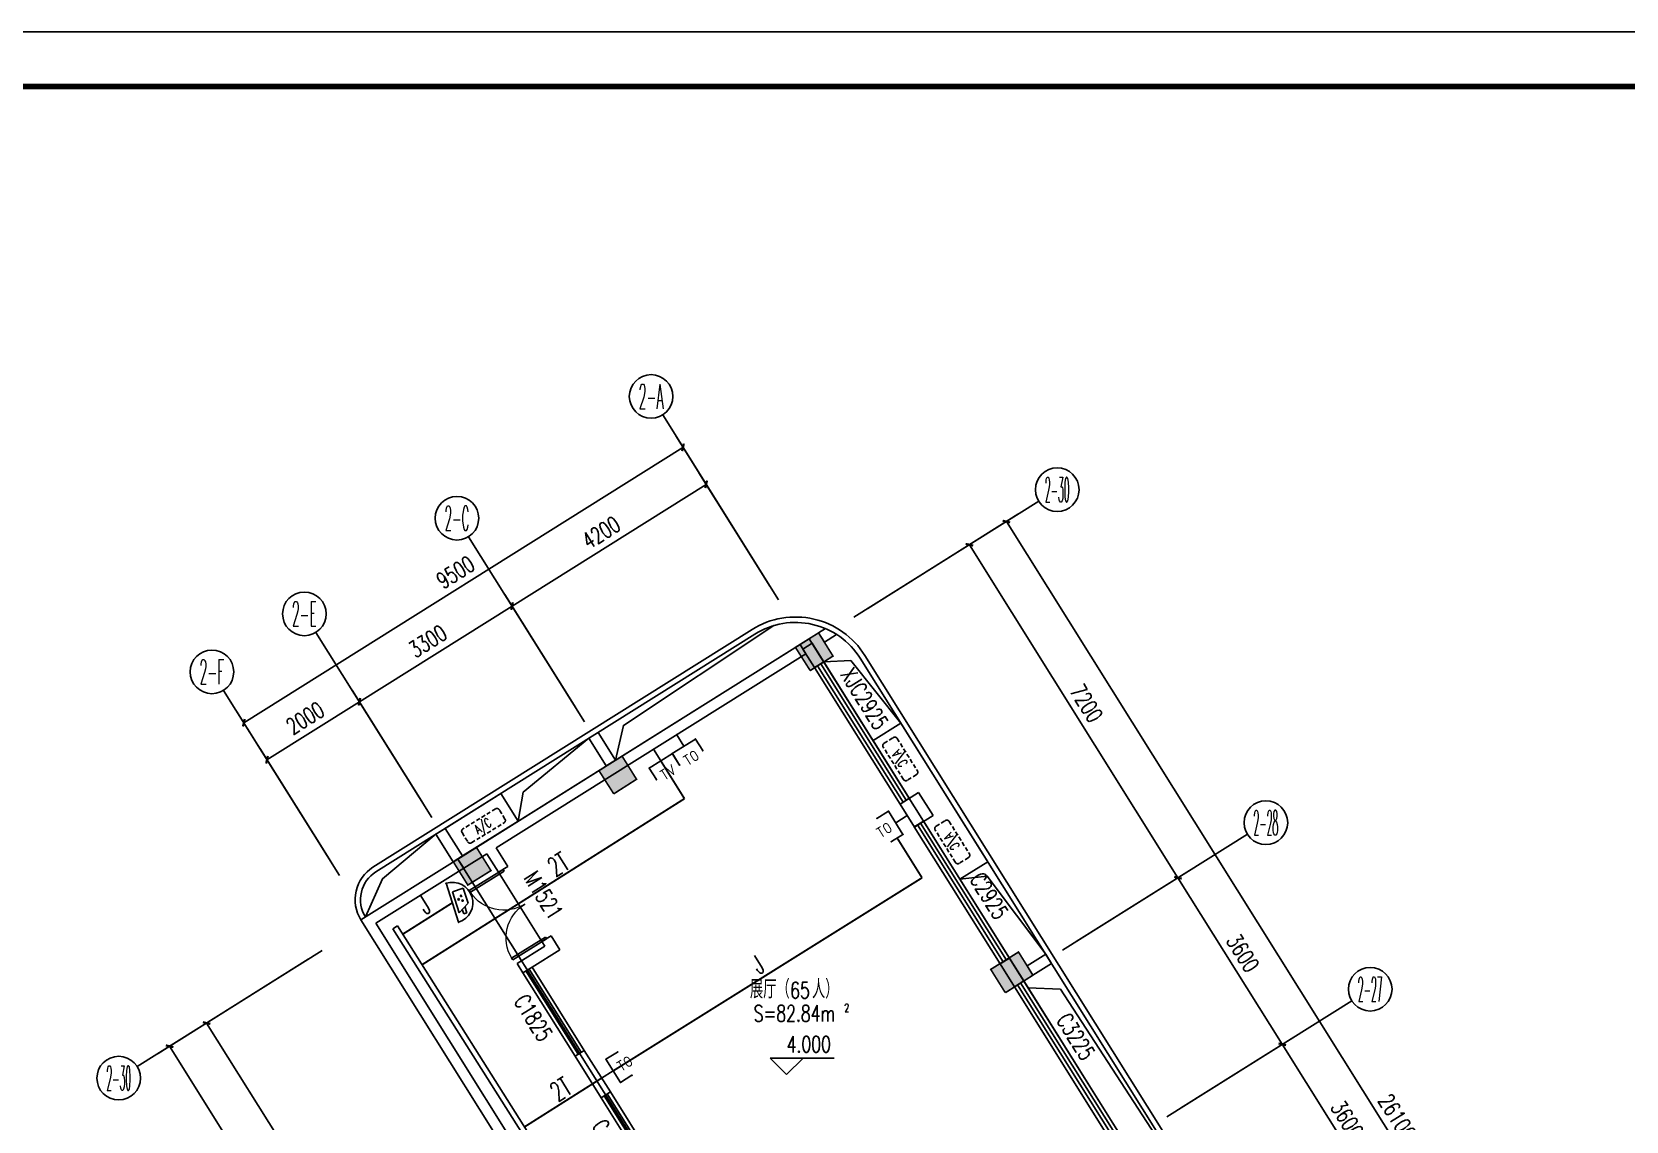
# Model space of a CAD drawing. Extents: x -9422388 to 15610651, y -1992469 to 953794.
# Drawn here: x -2832673 to -2803453, y -340952 to -320998 of the extents above; entities that cross this region are included whole.
import ezdxf
from ezdxf.enums import TextEntityAlignment as Align

# ---------------------------------------------------------------- set-up
doc = ezdxf.new("R2010")
doc.units = 0
doc.header["$LTSCALE"] = 1000
doc.linetypes.add('( Hidden )', pattern=[0.375, 0.25, -0.125])
for name, color, linetype in [('A-FLOR-HVAC', 4, 'Continuous'), ('AXIS_TEXT', 7, 'Continuous'), ('C-KZ', 2, 'Continuous'), ('C-Z-HATCH', 253, 'Continuous'), ('CABLETRAY_PDS', 5, 'Continuous'), ('EQUIP-安防', 3, 'Continuous'), ('EQUIP-通讯', 3, 'Continuous'), ('PUB_TITLE', 4, 'Continuous'), ('TEL_TEXT', 7, 'Continuous'), ('WINDOW_TEXT', 7, 'Continuous'), ('WIRE-通讯', 4, 'Continuous')]:
    doc.layers.add(name, color=color, linetype=linetype)
doc.styles.add('_TCH_AXIS', font='COMPLEX', dxfattribs={"bigfont": 'GBCBIG'})
doc.styles.add('_TCH_DIM', font='SIMPLEX', dxfattribs={"bigfont": 'GBCBIG'})
doc.styles.add('_TCH_DIM_T3', font='SIMPLEX', dxfattribs={"width": 0.705882, "bigfont": 'GBCBIG'})
doc.styles.add('_TCH_WINDOW', font='SIMPLEX', dxfattribs={"height": 3.5, "bigfont": 'GBCBIG'})
doc.styles.add('_TEL_ATTDEF', font='GBENOR', dxfattribs={"width": 0.8, "height": 3, "bigfont": 'GBCBIG'})
doc.styles.add('_TEL_DIM', font='SIMPLEX', dxfattribs={"width": 0.8, "height": 3.5, "bigfont": 'HZTXT'})
doc.styles.add('COMPLEX', font='COMPLEX')
doc.dimstyles.new('_TCH_ARCH&&100', dxfattribs={"dimtxt": 297.5, "dimasz": 100, "dimexe": 250, "dimexo": 300, "dimgap": 126.25, "dimtad": 1, "dimdec": 0, "dimzin": 0, "dimdsep": 46, "dimtxsty": '_TCH_DIM_T3', "dimblk": 'ARCHTICK', "dimcen": 0.09, "dimclrt": 7, "dimazin": 2, "dimtfac": 1, "dimtdec": 0, "dimtix": 1, "dimtmove": 2, "dimatfit": 3, "dimfxl": 0, "dimtolj": 1, "dimtzin": 0, "dimarcsym": 0})

# ---------------------------------------------------------------- blocks, each defined once
blk = doc.blocks.new('KTWJ1')
at = {"layer": 'A-FLOR-HVAC', "color": 0, "linetype": '( Hidden )', "ltscale": 0.3}
blk.add_lwpolyline([(152982, -14209, 0.414214), (153032, -14259), (153732, -14259, 0.414214), (153782, -14209), (153782, -14009, 0.414214), (153732, -13959), (153032, -13959, 0.414214), (152982, -14009)], format="xyb", close=True, dxfattribs=at)
at = {"layer": 'A-FLOR-HVAC', "color": 0, "style": '_TCH_WINDOW', "width": 0.705882}
blk.add_text('A/C', height=170, dxfattribs=at).set_placement((153214, -14188))
blk = doc.blocks.new('宿舍楼柱网1')
at = {"layer": 'C-Z-HATCH'}
h = blk.add_hatch(color=0, dxfattribs=at)
h.dxf.hatch_style = 1
h.paths.add_polyline_path([(645860, 167538), (646284, 167803), (646019, 168227), (645595, 167962)])
h = blk.add_hatch(color=0, dxfattribs=at)
h.dxf.hatch_style = 1
edge = h.paths.add_edge_path()
edge.add_line((642259, 165280), (642680, 165549))
edge.add_line((642680, 165549), (642415, 165973))
edge.add_line((642415, 165973), (641991, 165708))
edge.add_line((641991, 165708), (642262, 165283))
h = blk.add_hatch(color=0, dxfattribs=at)
h.dxf.hatch_style = 1
h.paths.add_polyline_path([(642259, 165280), (642683, 165545), (642418, 165969), (641994, 165704)])
h = blk.add_hatch(color=0, dxfattribs=at)
h.dxf.hatch_style = 1
h.paths.add_polyline_path([(639588, 163611), (640012, 163876), (639747, 164300), (639323, 164035)])
h = blk.add_hatch(color=0, dxfattribs=at)
h.dxf.hatch_style = 1
h.paths.add_polyline_path([(649437, 161642), (649946, 161960), (649681, 162384), (649172, 162066)])
at = {"layer": 'C-KZ', "color": 0, "const_width": 30}
for points in [[(645860, 167538), (646281, 167806), (646016, 168231), (645592, 167966), (645863, 167540)], [(642259, 165280), (642680, 165549), (642415, 165973), (641991, 165708), (642262, 165283)], [(639588, 163611), (640012, 163876), (639747, 164300), (639323, 164035), (639588, 163611)], [(649440, 161638), (649946, 161960), (649681, 162384), (649172, 162066), (649437, 161642)]]:
    blk.add_lwpolyline(points, dxfattribs=at)
blk = doc.blocks.new('$TCHSYS$WIN2D')
at = {"color": 0}
for p, q in [((-0.5, 0.5), (0.5, 0.5)), ((-0.5, 0.5), (-0.5, -0.5)), ((0.5, 0.5), (0.5, -0.5)), ((0.5, 0.1667), (-0.5, 0.1667)), ((0.5, -0.1667), (-0.5, -0.1667)), ((-0.5, -0.5), (0.5, -0.5))]:
    blk.add_line(p, q, dxfattribs=at)
blk = doc.blocks.new('_ArchTick')
at = {"color": 0, "linetype": 'ByBlock', "const_width": 0.4}
blk.add_lwpolyline([(-0.5, -0.5), (0.5, 0.5)], dxfattribs=at)
blk = doc.blocks.new('*D2866')
at = {"color": 0, "lineweight": -2, "transparency": 16777216}
for p, q in [((1531417, -166831), (1529691, -164077)), ((1521774, -169334), (1529823, -164289)), ((1523367, -171876), (1521641, -169122))]:
    blk.add_line(p, q, dxfattribs=at)
at = {"layer": 'Defpoints', "color": 0, "transparency": 16777216}
for p in [(1529823, -164289), (1531576, -167085), (1523526, -172130)]:
    blk.add_point(p, dxfattribs=at)
at = {"color": 0, "lineweight": -2, "transparency": 16777216, "xscale": 100, "yscale": 100, "zscale": 100}
for p, rotation in [((1529823, -164289), 32.07829767622253), ((1521774, -169334), 212.0782976762225)]:
    blk.add_blockref('_ArchTick', p, dxfattribs=dict(at, rotation=rotation))
at = {"color": 7, "transparency": 16777216, "insert": (1525653, -166578), "char_height": 297.5, "attachment_point": 5, "rotation": 32.0783, "style": '_TCH_DIM_T3'}
blk.add_mtext('\\A1;9500', dxfattribs=at)
blk = doc.blocks.new('*D2867')
at = {"color": 0, "lineweight": -2, "transparency": 16777216}
for p, q in [((1525062, -170814), (1523761, -168738)), ((1522199, -170012), (1523893, -168950)), ((1523367, -171876), (1522066, -169800))]:
    blk.add_line(p, q, dxfattribs=at)
at = {"layer": 'Defpoints', "color": 0, "transparency": 16777216}
for p in [(1523893, -168950), (1525221, -171068), (1523526, -172130)]:
    blk.add_point(p, dxfattribs=at)
at = {"color": 0, "lineweight": -2, "transparency": 16777216, "xscale": 100, "yscale": 100, "zscale": 100}
for p, rotation in [((1523893, -168950), 32.07829767622228), ((1522199, -170012), 212.0782976762223)]:
    blk.add_blockref('_ArchTick', p, dxfattribs=dict(at, rotation=rotation))
at = {"color": 7, "transparency": 16777216, "insert": (1522900, -169248), "char_height": 297.5, "attachment_point": 5, "rotation": 32.0783, "style": '_TCH_DIM_T3'}
blk.add_mtext('\\A1;2000', dxfattribs=at)
blk = doc.blocks.new('*D2868')
at = {"color": 0, "lineweight": -2, "transparency": 16777216}
for p, q in [((1527858, -169061), (1526557, -166985)), ((1523893, -168950), (1526690, -167197)), ((1525062, -170814), (1523761, -168738))]:
    blk.add_line(p, q, dxfattribs=at)
at = {"layer": 'Defpoints', "color": 0, "transparency": 16777216}
for p in [(1526690, -167197), (1528017, -169315), (1525221, -171068)]:
    blk.add_point(p, dxfattribs=at)
at = {"color": 0, "lineweight": -2, "transparency": 16777216, "xscale": 100, "yscale": 100, "zscale": 100}
for p, rotation in [((1526690, -167197), 32.07829767622404), ((1523893, -168950), 212.078297676224)]:
    blk.add_blockref('_ArchTick', p, dxfattribs=dict(at, rotation=rotation))
at = {"color": 7, "transparency": 16777216, "insert": (1525145, -167840), "char_height": 297.5, "attachment_point": 5, "rotation": 32.0783, "style": '_TCH_DIM_T3'}
blk.add_mtext('\\A1;3300', dxfattribs=at)
blk = doc.blocks.new('*D2869')
at = {"color": 0, "lineweight": -2, "transparency": 16777216}
for p, q in [((1531417, -166831), (1530116, -164755)), ((1526690, -167197), (1530248, -164967)), ((1527858, -169061), (1526557, -166985))]:
    blk.add_line(p, q, dxfattribs=at)
at = {"layer": 'Defpoints', "color": 0, "transparency": 16777216}
for p in [(1530248, -164967), (1531576, -167085), (1528017, -169315)]:
    blk.add_point(p, dxfattribs=at)
at = {"color": 0, "lineweight": -2, "transparency": 16777216, "xscale": 100, "yscale": 100, "zscale": 100}
for p, rotation in [((1530248, -164967), 32.07829767622178), ((1526690, -167197), 212.0782976762218)]:
    blk.add_blockref('_ArchTick', p, dxfattribs=dict(at, rotation=rotation))
at = {"color": 7, "transparency": 16777216, "insert": (1528323, -165849), "char_height": 297.5, "attachment_point": 5, "rotation": 32.0783, "style": '_TCH_DIM_T3'}
blk.add_mtext('\\A1;4200', dxfattribs=at)
blk = doc.blocks.new('*D2876')
at = {"color": 0, "lineweight": -2, "transparency": 16777216}
for p, q in [((1533209, -167242), (1535962, -165516)), ((1535751, -165649), (1549612, -187764)), ((1547070, -189357), (1549824, -187631))]:
    blk.add_line(p, q, dxfattribs=at)
at = {"layer": 'Defpoints', "color": 0, "transparency": 16777216}
for p in [(1532954, -167401), (1549612, -187764), (1546816, -189516)]:
    blk.add_point(p, dxfattribs=at)
at = {"color": 0, "lineweight": -2, "transparency": 16777216, "xscale": 100, "yscale": 100, "zscale": 100}
for p, rotation in [((1535751, -165649), 122.0782976762225), ((1549612, -187764), 302.0782976762225)]:
    blk.add_blockref('_ArchTick', p, dxfattribs=dict(at, rotation=rotation))
at = {"color": 7, "transparency": 16777216, "insert": (1542914, -176560), "char_height": 297.5, "attachment_point": 5, "rotation": 302.0783, "style": '_TCH_DIM_T3'}
blk.add_mtext('\\A1;26100', dxfattribs=at)
blk = doc.blocks.new('*D2880')
at = {"color": 0, "lineweight": -2, "transparency": 16777216}
for p, q in [((1538944, -176393), (1541020, -175092)), ((1540808, -175225), (1542720, -178275)), ((1540856, -179443), (1542932, -178142))]:
    blk.add_line(p, q, dxfattribs=at)
at = {"layer": 'Defpoints', "color": 0, "transparency": 16777216}
for p in [(1538690, -176552), (1542720, -178275), (1540602, -179603)]:
    blk.add_point(p, dxfattribs=at)
at = {"color": 0, "lineweight": -2, "transparency": 16777216, "xscale": 100, "yscale": 100, "zscale": 100}
for p, rotation in [((1540808, -175225), 122.078297676223), ((1542720, -178275), 302.078297676223)]:
    blk.add_blockref('_ArchTick', p, dxfattribs=dict(at, rotation=rotation))
at = {"color": 7, "transparency": 16777216, "insert": (1541997, -176604), "char_height": 297.5, "attachment_point": 5, "rotation": 302.0783, "style": '_TCH_DIM_T3'}
blk.add_mtext('\\A1;3600', dxfattribs=at)
blk = doc.blocks.new('*D2881')
at = {"color": 0, "lineweight": -2, "transparency": 16777216}
for p, q in [((1537032, -173343), (1539108, -172041)), ((1538896, -172174), (1540808, -175225)), ((1538944, -176393), (1541020, -175092))]:
    blk.add_line(p, q, dxfattribs=at)
at = {"layer": 'Defpoints', "color": 0, "transparency": 16777216}
for p in [(1536778, -173502), (1540808, -175225), (1538690, -176552)]:
    blk.add_point(p, dxfattribs=at)
at = {"color": 0, "lineweight": -2, "transparency": 16777216, "xscale": 100, "yscale": 100, "zscale": 100}
for p, rotation in [((1538896, -172174), 122.0782976762232), ((1540808, -175225), 302.0782976762232)]:
    blk.add_blockref('_ArchTick', p, dxfattribs=dict(at, rotation=rotation))
at = {"color": 7, "transparency": 16777216, "insert": (1540085, -173553), "char_height": 297.5, "attachment_point": 5, "rotation": 302.0783, "style": '_TCH_DIM_T3'}
blk.add_mtext('\\A1;3600', dxfattribs=at)
blk = doc.blocks.new('*D2882')
at = {"color": 0, "lineweight": -2, "transparency": 16777216}
for p, q in [((1533209, -167242), (1535285, -165941)), ((1535073, -166073), (1538896, -172174)), ((1537032, -173343), (1539108, -172041))]:
    blk.add_line(p, q, dxfattribs=at)
at = {"layer": 'Defpoints', "color": 0, "transparency": 16777216}
for p in [(1532954, -167401), (1538896, -172174), (1536778, -173502)]:
    blk.add_point(p, dxfattribs=at)
at = {"color": 0, "lineweight": -2, "transparency": 16777216, "xscale": 100, "yscale": 100, "zscale": 100}
for p, rotation in [((1535073, -166073), 122.0782976762221), ((1538896, -172174), 302.0782976762222)]:
    blk.add_blockref('_ArchTick', p, dxfattribs=dict(at, rotation=rotation))
at = {"color": 7, "transparency": 16777216, "insert": (1537218, -168978), "char_height": 297.5, "attachment_point": 5, "rotation": 302.0783, "style": '_TCH_DIM_T3'}
blk.add_mtext('\\A1;7200', dxfattribs=at)
blk = doc.blocks.new('*D2883')
at = {"color": 0, "lineweight": -2, "transparency": 16777216}
for p, q in [((1522956, -173668), (1520202, -175394)), ((1520414, -175261), (1528062, -187463)), ((1530604, -185870), (1527850, -187596))]:
    blk.add_line(p, q, dxfattribs=at)
at = {"layer": 'Defpoints', "color": 0, "transparency": 16777216}
for p in [(1523210, -173509), (1530858, -185710), (1528062, -187463)]:
    blk.add_point(p, dxfattribs=at)
at = {"color": 0, "lineweight": -2, "transparency": 16777216, "xscale": 100, "yscale": 100, "zscale": 100}
for p, rotation in [((1520414, -175261), 122.0782976762229), ((1528062, -187463), 302.0782976762229)]:
    blk.add_blockref('_ArchTick', p, dxfattribs=dict(at, rotation=rotation))
at = {"color": 7, "transparency": 16777216, "insert": (1524471, -181216), "char_height": 297.5, "attachment_point": 5, "rotation": 302.0783, "style": '_TCH_DIM_T3'}
blk.add_mtext('\\A1;14400', dxfattribs=at)
blk = doc.blocks.new('_AXISO')
at = {"color": 0}
blk.add_circle((0, 0), 0.5, dxfattribs=at)
at = {"layer": 'AXIS_TEXT', "color": 0, "style": 'COMPLEX', "width": 1.041667}
blk.add_attdef('A', text='', height=0.56, dxfattribs=at).set_placement((-0.25, -0.28), (0.25, -0.28), align=Align.FIT)
blk = doc.blocks.new('*D2886')
at = {"color": 0, "lineweight": -2, "transparency": 16777216}
for p, q in [((1522956, -173668), (1520880, -174969)), ((1521092, -174836), (1524916, -180937)), ((1526780, -179769), (1524704, -181070))]:
    blk.add_line(p, q, dxfattribs=at)
at = {"layer": 'Defpoints', "color": 0, "transparency": 16777216}
for p in [(1523210, -173509), (1527034, -179609), (1524916, -180937)]:
    blk.add_point(p, dxfattribs=at)
at = {"color": 0, "lineweight": -2, "transparency": 16777216, "xscale": 100, "yscale": 100, "zscale": 100}
for p, rotation in [((1521092, -174836), 122.0782976762229), ((1524916, -180937), 302.0782976762229)]:
    blk.add_blockref('_ArchTick', p, dxfattribs=dict(at, rotation=rotation))
at = {"color": 7, "transparency": 16777216, "insert": (1523237, -177741), "char_height": 297.5, "attachment_point": 5, "rotation": 302.0783, "style": '_TCH_DIM_T3'}
blk.add_mtext('\\A1;7200', dxfattribs=at)
blk = doc.blocks.new('$DorLib2D$00000002')
at = {"color": 0}
for p, q in [((-0.5, 0), (-0.5, 0.4875)), ((-0.475, 0.4875), (-0.5, 0.4875)), ((-0.475, 0), (-0.475, 0.4875)), ((0.475, 0), (0.475, 0.4875)), ((0.475, 0.4875), (0.5, 0.4875)), ((0.5, 0), (0.5, 0.4875)), ((-0.5, 0), (-0.475, 0)), ((0.5, 0), (0.475, 0))]:
    blk.add_line(p, q, dxfattribs=at)
at = {"color": 0, "lineweight": 13}
for centre, start, end in [((-0.4875, 0), 0, 88.53072), ((0.4875, 0), 91.46928, 180)]:
    blk.add_arc(centre, 0.4875, start, end, dxfattribs=at)
blk = doc.blocks.new('$equip$00002353')
for p, q in [((0.75, 0), (-0.75, 0)), ((-0.517, -0.393), (-0.517, -0.273)), ((-0.517, -0.273), (-0.341, -0.273)), ((-0.517, -0.393), (-0.273, -0.393)), ((-0.427, -0.123), (0.383, -0.123)), ((-0.427, -0.123), (-0.187, -0.543)), ((0.383, -0.543), (-0.187, -0.543)), ((0.383, -0.123), (0.383, -0.543))]:
    blk.add_line(p, q)
at = {"const_width": 0.04}
for points in [[(-0.75, 0), (-0.779, 0)], [(0.75, 0), (0.779, 0)]]:
    blk.add_lwpolyline(points, dxfattribs=at)
blk.add_lwpolyline([(0.75, 0, -1), (-0.75, 0), (0.75, 0), (0.75, 0, -1), (-0.75, 0, -1.517539)], format="xyb", dxfattribs=at)
for centre, radius in [((-0.038, -0.38), 0.024), ((0.052, -0.26), 0.03), ((0.142, -0.38), 0.024)]:
    blk.add_circle(centre, radius)
blk.add_arc((0, 0), 0.75, 180, 0)
for p in [(-0.75, 0), (0, 0), (0.75, 0), (0, -0.75)]:
    blk.add_point(p)
for points in [[(-0.059, -0.368), (-0.017, -0.368), (-0.062, -0.38), (-0.014, -0.38)], [(-0.059, -0.392), (-0.017, -0.392), (-0.062, -0.38), (-0.014, -0.38)], [(-0.05, -0.359), (-0.026, -0.359), (-0.059, -0.368), (-0.017, -0.368)], [(-0.05, -0.401), (-0.026, -0.401), (-0.059, -0.392), (-0.017, -0.392)], [(-0.038, -0.356), (-0.038, -0.356), (-0.05, -0.359), (-0.026, -0.359)], [(-0.038, -0.404), (-0.038, -0.404), (-0.05, -0.401), (-0.026, -0.401)], [(0.026, -0.245), (0.078, -0.245), (0.022, -0.26), (0.082, -0.26)], [(0.026, -0.275), (0.078, -0.275), (0.022, -0.26), (0.082, -0.26)], [(0.037, -0.234), (0.067, -0.234), (0.026, -0.245), (0.078, -0.245)], [(0.037, -0.286), (0.067, -0.286), (0.026, -0.275), (0.078, -0.275)], [(0.052, -0.23), (0.052, -0.23), (0.037, -0.234), (0.067, -0.234)], [(0.052, -0.29), (0.052, -0.29), (0.037, -0.286), (0.067, -0.286)], [(0.121, -0.368), (0.163, -0.368), (0.118, -0.38), (0.166, -0.38)], [(0.121, -0.392), (0.163, -0.392), (0.118, -0.38), (0.166, -0.38)], [(0.13, -0.359), (0.154, -0.359), (0.121, -0.368), (0.163, -0.368)], [(0.13, -0.401), (0.154, -0.401), (0.121, -0.392), (0.163, -0.392)], [(0.142, -0.356), (0.142, -0.356), (0.13, -0.359), (0.154, -0.359)], [(0.142, -0.404), (0.142, -0.404), (0.13, -0.401), (0.154, -0.401)]]:
    blk.add_solid(points)
at = {"color": 7, "style": '_TEL_DIM', "flags": 1}
blk.add_attdef('A', text='', height=0.00002, dxfattribs=at).set_placement((0, 0), align=Align.MIDDLE_CENTER)
blk = doc.blocks.new('$equip$00001847')
for p, q in [((-0.5, 0.499), (-0.5, 0.999)), ((0.5, 0.999), (0.5, 0.499)), ((0.5, 0.499), (-0.5, 0.499)), ((0, 0.5), (0, 0))]:
    blk.add_line(p, q)
for p in [(-0.5, 0.999), (0.5, 0.999), (-0.5, 0.499), (0, 0), (0.5, 0.499)]:
    blk.add_point(p)
at = {"color": 7, "style": '_TEL_DIM'}
blk.add_attdef('$TEXT$', text='', height=0.4, dxfattribs=at).set_placement((0, 0.999), align=Align.MIDDLE_CENTER)
at = {"color": 7, "style": '_TEL_DIM', "flags": 1}
blk.add_attdef('A', text='', height=0.00002, dxfattribs=at).set_placement((0, 0), align=Align.MIDDLE_CENTER)
blk = doc.blocks.new('$equip$00001802')
for p, q in [((-0.5, 0.499), (-0.5, 0.999)), ((0.5, 0.999), (0.5, 0.499)), ((0.5, 0.499), (-0.5, 0.499)), ((0, 0.5), (0, 0))]:
    blk.add_line(p, q)
for p in [(-0.5, 0.999), (0.5, 0.999), (-0.5, 0.499), (0, 0), (0.5, 0.499)]:
    blk.add_point(p)
at = {"color": 7, "style": '_TEL_DIM'}
blk.add_attdef('$TEXT$', text='', height=0.4, dxfattribs=at).set_placement((0, 0.999), align=Align.MIDDLE_CENTER)
at = {"color": 7, "style": '_TEL_DIM', "flags": 1}
blk.add_attdef('A', text='', height=0.00002, dxfattribs=at).set_placement((0, 0), align=Align.MIDDLE_CENTER)
blk = doc.blocks.new('34214')
at = {"color": 8}
for p, q in [((1531576, -167084.9), (1529451.7, -163695.6)), ((1532954.4, -167401.1), (1536343.7, -165276.8)), ((1528017.3, -169315.4), (1525892.9, -165926.1)), ((1525221.1, -171067.9), (1523096.8, -167678.7)), ((1531969.2, -167900.6), (1526207.4, -171511.9)), ((1532075.5, -168070), (1531969.2, -167900.6)), ((1532191.8, -167879.1), (1532022.4, -167985.3)), ((1532022.4, -167985.3), (1532234.8, -168324.2)), ((1532404.2, -168218), (1532191.8, -167879.1)), ((1532075.5, -168070), (1526398.4, -171628.2)), ((1532234.8, -168324.2), (1532404.2, -168218)), ((1523526.4, -172130.1), (1521402.1, -168740.8)), ((1534140.4, -170611.4), (1533801.5, -170823.8)), ((1534405.9, -171035.1), (1534140.4, -170611.4)), ((1533801.5, -170823.8), (1534067, -171247.5)), ((1534067, -171247.5), (1534405.9, -171035.1)), ((1526207.4, -171511.9), (1525699.1, -171830.5)), ((1536778.2, -173501.8), (1540167.5, -171377.5)), ((1526228.9, -171734.5), (1525805.3, -172000)), ((1526228.9, -171734.5), (1526441.4, -172073.4)), ((1526610.8, -171967.2), (1526398.4, -171628.2)), ((1525699.1, -171830.5), (1523919.7, -172945.8)), ((1525805.3, -172000), (1524195.4, -173009)), ((1525805.3, -172000), (1525699.1, -171830.5)), ((1526441.4, -172073.4), (1526610.8, -171967.2)), ((1526441.4, -172073.4), (1527238, -173344.4)), ((1523919.7, -172945.8), (1532508.5, -186649)), ((1524195.4, -173009), (1532677.9, -186542.8)), ((1527407.4, -173238.2), (1527238, -173344.4)), ((1527566.8, -173492.4), (1527407.4, -173238.2)), ((1523210.2, -173508.5), (1519820.9, -175632.8)), ((1527291.1, -173429.1), (1526782.7, -173747.8)), ((1527566.8, -173492.4), (1527058.4, -173811)), ((1527238, -173344.4), (1527291.1, -173429.1)), ((1526782.7, -173747.8), (1526888.9, -173917.2)), ((1526888.9, -173917.2), (1527058.4, -173811)), ((1535806.5, -173646.2), (1535637, -173752.5)), ((1535637, -173752.5), (1535899.2, -174170.8)), ((1536068.7, -174064.5), (1535806.5, -173646.2)), ((1535899.2, -174170.8), (1536068.7, -174064.5)), ((1538690, -176552.2), (1542079.3, -174427.9)), ((1528014.3, -175336.2), (1527844.8, -175442.4)), ((1527844.8, -175442.4), (1528322.7, -176204.8)), ((1528492.1, -176098.5), (1528014.3, -175336.2)), ((1531723.1, -175778.8), (1531423.1, -175478.8)), ((1531423.1, -175478.8), (1532593.9, -175478.8)), ((1531723.1, -175778.8), (1532023.1, -175478.8)), ((1528322.7, -176204.8), (1528492.1, -176098.5))]:
    blk.add_line(p, q, dxfattribs=at)
for points in [[(1523919.7, -172945.8), (1523919.7, -172945.8, -0.4142136), (1524141, -171980.9), (1531089.1, -167626.1, -0.4142136), (1533156.7, -168100.5), (1546426.9, -189272.8, -0.2728148), (1546468.4, -190795.7), (1542249.6, -198418.9, -0.2728148), (1540937.2, -199192.6), (1517949.8, -199192.6)], [(1524004.4, -172892.7), (1524004.4, -172892.7, -0.4142136), (1524194.2, -172065.7), (1531142.2, -167710.8, -0.4142136), (1533072, -168153.6), (1546342.2, -189325.9, -0.2728148), (1546380.9, -190747.3), (1542162.1, -198370.5, -0.2728148), (1540937.2, -199092.6), (1517949.8, -199092.6)]]:
    blk.add_lwpolyline(points, format="xyb", dxfattribs=at)
for points in [[(1528584.3, -170018.2), (1528732.1, -169381.8), (1531486.9, -167555.1)], [(1532434.4, -167609), (1532308.2, -167688.4), (1532414.4, -167857.9), (1532638.9, -167716.9)], [(1532407.1, -168218.4), (1532898.1, -168194.3), (1533815.5, -169339.8)], [(1534236.5, -171141.3), (1534900.3, -172200.4), (1535408.7, -171881.8), (1533815.5, -169339.8), (1533307.1, -169658.5), (1533970.9, -170717.6)], [(1528098, -169619), (1526895.8, -170603.1), (1526804.3, -171138.2)], [(1524002.5, -172889.6), (1524314.1, -172191.8), (1525301.9, -171371.5)], [(1534900.3, -172200.4), (1535401.2, -172143.2), (1536470.9, -173576.4)], [(1536150.4, -174192.8), (1536739.6, -174216.4), (1540294.6, -179677.2)]]:
    blk.add_lwpolyline(points, dxfattribs=at)
for points in [[(1525699, -171830.5), (1532138.7, -167794.3), (1537927.4, -177030.1), (1531487.8, -181066.3)], [(1528267.4, -169512.6), (1528098, -169618.9), (1528414.8, -170124.4), (1528584.3, -170018.2)], [(1525782.1, -171774.7), (1525465.1, -171269), (1526481.9, -170631.7), (1526800.6, -171140.1)], [(1525465.1, -171269), (1525295.7, -171375.3), (1525612.6, -171880.9), (1525782.1, -171774.7)], [(1536577.1, -173745.9), (1536470.9, -173576.4), (1536131.9, -173788.9), (1536238.1, -173958.3)]]:
    blk.add_lwpolyline(points, close=True, dxfattribs=at)
ref = blk.add_blockref('_AXISO', (1529239.3, -163356.6), dxfattribs=dict(at, xscale=800, yscale=800, zscale=800))
ref.add_attrib('A', '2-A', dxfattribs={"layer": 'AXIS_TEXT', "color": 8, "height": 452.55, "style": '_TCH_AXIS', "width": 0.328125}).set_placement((1529013, -163582.9), (1529465.5, -163582.9), align=Align.FIT)
ref = blk.add_blockref('_AXISO', (1536682.6, -165064.4), dxfattribs=dict(at, xscale=800, yscale=800, zscale=800))
ref.add_attrib('A', '2-30', dxfattribs={"layer": 'AXIS_TEXT', "color": 8, "height": 452.55, "style": '_TCH_AXIS', "width": 0.265823}).set_placement((1536456.4, -165290.6), (1536908.9, -165290.6), align=Align.FIT)
ref = blk.add_blockref('_AXISO', (1525680.5, -165587.2), dxfattribs=dict(at, xscale=800, yscale=800, zscale=800))
ref.add_attrib('A', '2-C', dxfattribs={"layer": 'AXIS_TEXT', "color": 8, "height": 452.55, "style": '_TCH_AXIS', "width": 0.344262}).set_placement((1525454.2, -165813.4), (1525906.8, -165813.4), align=Align.FIT)
ref = blk.add_blockref('_AXISO', (1522884.3, -167339.7), dxfattribs=dict(at, xscale=800, yscale=800, zscale=800))
ref.add_attrib('A', '2-E', dxfattribs={"layer": 'AXIS_TEXT', "color": 8, "height": 452.55, "style": '_TCH_AXIS', "width": 0.33871}).set_placement((1522658.1, -167566), (1523110.6, -167566), align=Align.FIT)
blk.add_blockref('宿舍楼柱网1', (886291.9, -335918.9), dxfattribs=at)
ref = blk.add_blockref('_AXISO', (1521189.7, -168401.9), dxfattribs=dict(at, xscale=800, yscale=800, zscale=800))
ref.add_attrib('A', '2-F', dxfattribs={"layer": 'AXIS_TEXT', "color": 8, "height": 452.55, "style": '_TCH_AXIS', "width": 0.33871}).set_placement((1520963.4, -168628.2), (1521416, -168628.2), align=Align.FIT)
ref = blk.add_blockref('$TCHSYS$WIN2D', (1533102.9, -169520.9), dxfattribs=dict(at, xscale=2950, yscale=-200, zscale=200, rotation=302.0782976762246))
ref.add_attrib('A', 'XJC2925', (1532695.7, -168448.9), dxfattribs={"layer": 'WINDOW_TEXT', "color": 8, "height": 297.5, "rotation": 302.0783, "style": '_TCH_WINDOW', "width": 0.705882})
at = {"color": 8, "xscale": -1}
for p, rotation in [((1440393.4, -47526), 122.0782976835921), ((1441346.4, -49046.5), 122.0782976836109)]:
    blk.add_blockref('KTWJ1', p, dxfattribs=dict(at, rotation=rotation))
at = {"color": 8, "rotation": 31.47243854445313}
blk.add_blockref('KTWJ1', (1387983.1, -239267.8), dxfattribs=at)
at = {"color": 8}
ref = blk.add_blockref('_AXISO', (1540506.4, -171165.1), dxfattribs=dict(at, xscale=800, yscale=800, zscale=800))
ref.add_attrib('A', '2-28', dxfattribs={"layer": 'AXIS_TEXT', "color": 8, "height": 452.55, "style": '_TCH_AXIS', "width": 0.2625}).set_placement((1540280.1, -171391.4), (1540732.7, -171391.4), align=Align.FIT)
ref = blk.add_blockref('$TCHSYS$WIN2D', (1534935, -172444), dxfattribs=dict(at, xscale=2963, yscale=200, zscale=200, rotation=302.0782976762224))
ref.add_attrib('A', 'C2925', (1535066.1, -172199.9), dxfattribs={"layer": 'WINDOW_TEXT', "color": 8, "height": 297.5, "rotation": 302.0783, "style": '_TCH_WINDOW', "width": 0.705882})
ref = blk.add_blockref('$DorLib2D$00000002', (1526924.4, -172655.8), dxfattribs=dict(at, xscale=1500, yscale=-1500, zscale=200, rotation=302.0782976762167))
ref.add_attrib('A', 'M1521', (1526891, -172175.1), dxfattribs={"layer": 'WINDOW_TEXT', "color": 8, "height": 297.5, "rotation": 302.0783, "style": '_TCH_WINDOW', "width": 0.705882})
ref = blk.add_blockref('$TCHSYS$WIN2D', (1527451.6, -174626.7), dxfattribs=dict(at, xscale=1800, yscale=200, zscale=200, rotation=302.0782976762231))
ref.add_attrib('A', 'C1825', (1526713.1, -174434.6), dxfattribs={"layer": 'WINDOW_TEXT', "color": 8, "height": 297.5, "rotation": 302.0783, "style": '_TCH_WINDOW', "width": 0.705882})
ref = blk.add_blockref('_AXISO', (1542418.3, -174215.5), dxfattribs=dict(at, xscale=800, yscale=800, zscale=800))
ref.add_attrib('A', '2-27', dxfattribs={"layer": 'AXIS_TEXT', "color": 8, "height": 452.55, "style": '_TCH_AXIS', "width": 0.2625}).set_placement((1542192, -174441.7), (1542644.5, -174441.7), align=Align.FIT)
ref = blk.add_blockref('$TCHSYS$WIN2D', (1536847, -175494.5), dxfattribs=dict(at, xscale=-3250, yscale=200, zscale=200, rotation=302.0782976762224))
ref.add_attrib('A', 'C3225', (1536656.7, -174779.1), dxfattribs={"layer": 'WINDOW_TEXT', "color": 8, "height": 297.5, "rotation": 302.0783, "style": '_TCH_WINDOW', "width": 0.705882})
ref = blk.add_blockref('_AXISO', (1519482, -175845.2), dxfattribs=dict(at, xscale=800, yscale=800, zscale=800))
ref.add_attrib('A', '2-30', dxfattribs={"layer": 'AXIS_TEXT', "color": 8, "height": 452.55, "style": '_TCH_AXIS', "width": 0.265823}).set_placement((1519255.7, -176071.5), (1519708.2, -176071.5), align=Align.FIT)
ref = blk.add_blockref('$TCHSYS$WIN2D', (1528885.4, -176914.2), dxfattribs=dict(at, xscale=1800, yscale=200, zscale=200, rotation=302.0782976762231))
ref.add_attrib('A', 'C1825', (1528143.7, -176724.1), dxfattribs={"layer": 'WINDOW_TEXT', "color": 8, "height": 297.5, "rotation": 302.0783, "style": '_TCH_WINDOW', "width": 0.705882})
at = {"color": 8, "style": '_TCH_DIM'}
for s, p in [('展厅（', (1531050.6, -174384.9)), ('人）', (1532187.8, -174384.9))]:
    blk.add_text(s, height=337.59, dxfattribs=at).set_placement(p)
at = {"color": 8, "style": '_TCH_DIM', "width": 0.705882}
for s, height, p in [('65', 297.5, (1531787.8, -174384.9)), ('S=82.84m', 297.5, (1531119.7, -174808.1)), ('2', 148.8, (1532779.7, -174633.1)), ('4.000', 297.5, (1531723.9, -175373.8))]:
    blk.add_text(s, height=height, dxfattribs=at).set_placement(p)
at = {"color": 8}
for p1, p2, distance, picture, middle in [((1523526.4, -172130.1), (1531576, -167084.9), 3300, '*D2866', (1525652.6, -166578.3)), ((1528017.3, -169315.4), (1531576, -167084.9), 2500, '*D2869', (1528322.9, -165848.8)), ((1532954.4, -167401.1), (1546815.5, -189516.2), 3300, '*D2876', (1542914.2, -176560.1)), ((1532954.4, -167401.1), (1536778.2, -173501.8), 2500, '*D2882', (1537217.6, -168977.7)), ((1525221.1, -171067.9), (1528017.3, -169315.4), 2500, '*D2868', (1525145.4, -167840.3)), ((1523526.4, -172130.1), (1525221.1, -171067.9), 2500, '*D2867', (1522900, -169247.7)), ((1536778.2, -173501.8), (1538690, -176552.2), 2500, '*D2881', (1540085.4, -173553.3)), ((1523210.2, -173508.5), (1530857.9, -185710.2), -3300, '*D2883', (1524470.9, -181215.9)), ((1523210.2, -173508.5), (1527034, -179609.2), -2500, '*D2886', (1523236.8, -177740.5)), ((1538690, -176552.2), (1540601.9, -179602.6), 2500, '*D2880', (1541997.3, -176603.6))]:
    dim = blk.add_aligned_dim(p1=p1, p2=p2, distance=distance, dimstyle='_TCH_ARCH&&100', dxfattribs=at)
    dim.commit()
    dim.dimension.update_dxf_attribs({"geometry": picture, "text_midpoint": middle})

msp = doc.modelspace()

# ---------------------------------------------------------------- linework, layer by layer
at = {"layer": 'CABLETRAY_PDS'}
for p, q in [((-2826054.66298, -337430.67316), (-2825970.15266, -337377.21284)), ((-2817076.19722, -351623.87606), (-2826054.66298, -337430.67316)), ((-2825970.15266, -337377.21284), (-2816991.6869, -351570.41575))]:
    msp.add_line(p, q, dxfattribs=at)
at = {"layer": 'PUB_TITLE'}
msp.add_lwpolyline([(-2891974.25692, -380398.05939), (-2786874.25692, -380398.05939), (-2786874.25692, -320998.05939), (-2891974.25692, -320998.05939)], close=True, dxfattribs=at)
at = {"layer": 'PUB_TITLE', "const_width": 100}
msp.add_lwpolyline([(-2889474.25692, -379398.05939), (-2787874.25692, -379398.05939), (-2787874.25692, -321998.05939), (-2889474.25692, -321998.05939)], close=True, dxfattribs=at)
at = {"layer": 'WIRE-通讯', "linetype": 'Continuous', "const_width": 35}
for points in [[(-2821146.10906, -334351.40708), (-2820712.46886, -335045.37646)], [(-2825521.01565, -338087.21085), (-2820712.46886, -335045.37646)], [(-2816813.51843, -335766.21069), (-2816358.01859, -336495.16281)], [(-2822018.09493, -340031.97105), (-2816358.01859, -336495.16281)], [(-2825874.09154, -337527.15356), (-2824966.12689, -336952.86325)], [(-2823641.98525, -341057.59135), (-2822229.89516, -340164.31852)]]:
    msp.add_lwpolyline(points, dxfattribs=at)

# ---------------------------------------------------------------- block references
msp.add_blockref('34214', (-4350562.63649, -164320.0857))
at = {"layer": 'EQUIP-安防', "xscale": 500.0000000000001, "yscale": 500.0000000000001, "zscale": 500.0000000000001, "rotation": 107.8262292603782}
msp.add_blockref('$equip$00002353', (-2824966.12689, -336952.86325), dxfattribs=at)
at = {"layer": 'EQUIP-通讯'}
ref = msp.add_blockref('$equip$00001847', (-2820854.89859, -333873.9013), dxfattribs=dict(at, xscale=500.0000000000001, yscale=500.0000000000001, zscale=500.0000000000001, rotation=212.0000000000027))
ref.add_attrib('$TEXT$', 'TO', dxfattribs={"layer": '0', "color": 7, "height": 200, "rotation": 32, "style": '_TEL_ATTDEF'}).set_placement((-2820590.20365, -334297.50174), align=Align.MIDDLE_CENTER)
ref = msp.add_blockref('$equip$00001802', (-2821278.45652, -334139.60686), dxfattribs=dict(at, xscale=500.0000000000001, yscale=500.0000000000001, zscale=500.0000000000001, rotation=212.0000000000027))
ref.add_attrib('$TEXT$', 'TV', dxfattribs={"layer": '0', "color": 7, "height": 200, "rotation": 32, "style": '_TEL_ATTDEF'}).set_placement((-2821013.76159, -334563.20731), align=Align.MIDDLE_CENTER)
ref = msp.add_blockref('$equip$00001847', (-2816628.40381, -335355.74364), dxfattribs=dict(at, xscale=500.0000000000001, yscale=500.0000000000001, zscale=500.0000000000001, rotation=122.0000000000149))
ref.add_attrib('$TEXT$', 'TO', dxfattribs={"layer": '0', "color": 7, "height": 200, "rotation": 32, "style": '_TEL_ATTDEF'}).set_placement((-2817052.00426, -335620.43857), align=Align.MIDDLE_CENTER)
ref = msp.add_blockref('$equip$00001847', (-2822229.89516, -340164.31852), dxfattribs=dict(at, xscale=500, yscale=500, zscale=500, rotation=302.0000000000149))
ref.add_attrib('$TEXT$', 'TO', dxfattribs={"layer": '0', "color": 7, "height": 200, "rotation": 32, "style": '_TEL_ATTDEF'}).set_placement((-2821806.29471, -339899.62358), align=Align.MIDDLE_CENTER)

# ---------------------------------------------------------------- texts
at = {"layer": 'TEL_TEXT', "style": '_TEL_DIM', "width": 0.64}
for s, p in [('2T', (-2823078.9417, -336488.4383)), ('J', (-2825456.96766, -337180.51873)), ('J', (-2819343.53328, -338273.83404)), ('2T', (-2823032.3888, -340607.13988))]:
    msp.add_text(s, height=350, rotation=32, dxfattribs=at).set_placement(p)

doc.saveas('drawing.dxf')
